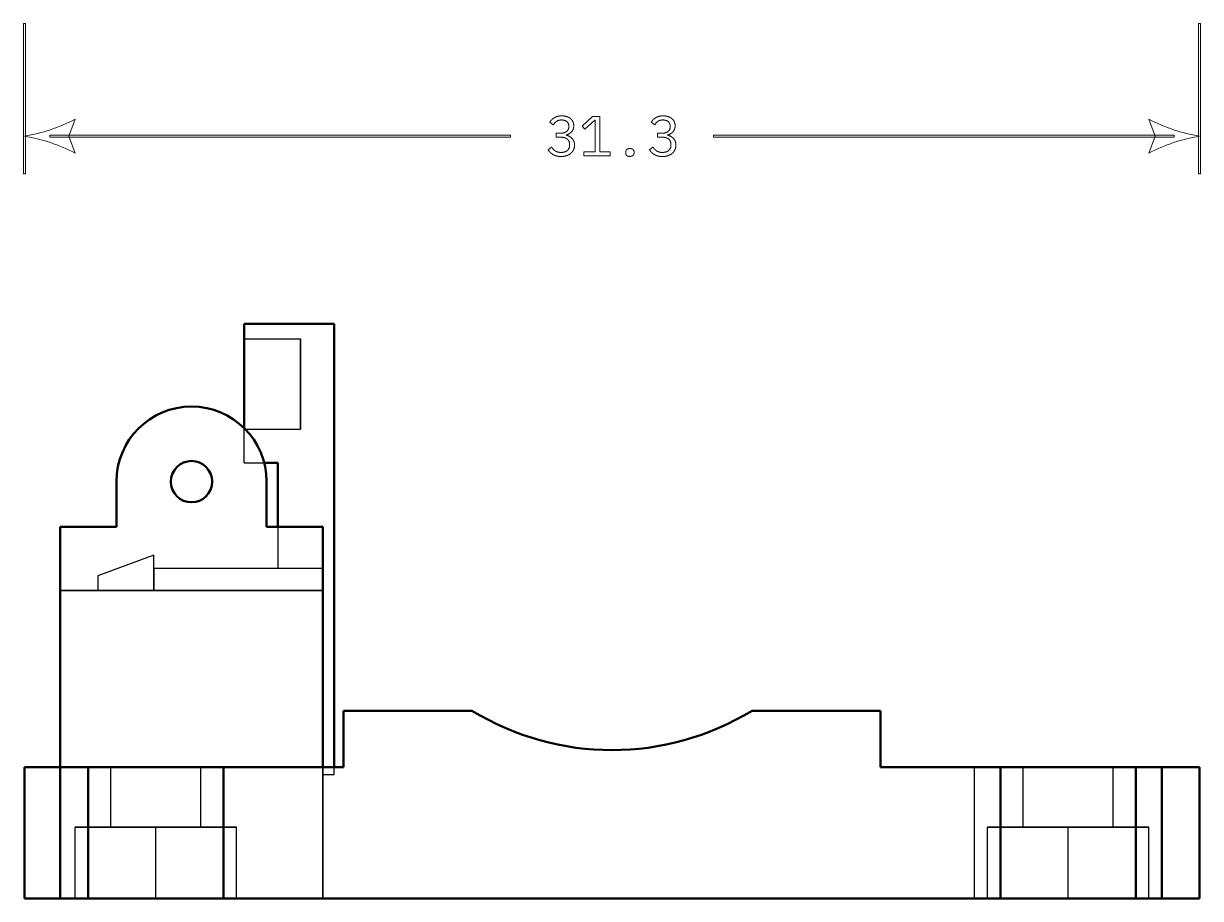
# Model space of a CAD drawing. Header units: millimetres. Extents: x 22 to 584, y 11 to 410.
# Drawn here: x 29.9 to 92.7, y 113.1 to 159.7 of the extents above; entities that cross this region are included whole.
import ezdxf

# ---------------------------------------------------------------- set-up
doc = ezdxf.new("R2010")
doc.units = ezdxf.units.MM
for name, color, linetype, lineweight in [('dims', 7, 'Continuous', 5), ('hidden', 7, 'Continuous', 25), ('part', 7, 'Continuous', 50)]:
    doc.layers.add(name, color=color, linetype=linetype, lineweight=lineweight)

msp = doc.modelspace()

# ---------------------------------------------------------------- linework, layer by layer
at = {"layer": 'dims'}
for p, q in [((30.05, 159.705), (29.95, 159.705)), ((29.95, 159.705), (29.95, 151.705)), ((30.05, 151.705), (30.05, 159.705)), ((92.65, 159.705), (92.55, 159.705)), ((92.55, 159.705), (92.55, 151.705)), ((92.65, 151.705), (92.65, 159.705)), ((32.362, 153.705), (32.7, 154.605)), ((57.985, 154.446), (58.174, 154.302)), ((60.265, 154.752), (59.71, 154.233)), ((59.857, 154.074), (60.385, 154.566)), ((60.658, 154.752), (60.265, 154.752)), ((60.385, 154.566), (60.406, 154.566)), ((60.406, 154.566), (60.406, 152.877)), ((60.658, 152.877), (60.658, 154.752)), ((63.385, 154.446), (63.574, 154.302)), ((89.9, 154.605), (90.238, 153.705)), ((31.35, 153.755), (31.35, 153.655)), ((55.895, 153.755), (31.35, 153.755)), ((31.35, 153.655), (55.895, 153.655)), ((32.7, 152.805), (32.362, 153.705)), ((55.895, 153.655), (55.895, 153.755)), ((58.561, 153.864), (58.33, 153.864)), ((58.33, 153.864), (58.33, 153.648)), ((58.33, 153.648), (58.579, 153.648)), ((58.855, 153.759), (58.855, 153.771)), ((58.999, 154.233), (58.999, 154.212)), ((59.71, 154.233), (59.857, 154.074)), ((63.961, 153.864), (63.73, 153.864)), ((63.73, 153.864), (63.73, 153.648)), ((63.73, 153.648), (63.979, 153.648)), ((64.255, 153.759), (64.255, 153.771)), ((64.399, 154.233), (64.399, 154.212)), ((66.705, 153.755), (66.705, 153.655)), ((91.25, 153.755), (66.705, 153.755)), ((66.705, 153.655), (91.25, 153.655)), ((90.238, 153.705), (89.9, 152.805)), ((91.25, 153.655), (91.25, 153.755)), ((58.084, 153.123), (57.895, 152.979)), ((59.041, 153.258), (59.041, 153.234)), ((63.484, 153.123), (63.295, 152.979)), ((64.441, 153.258), (64.441, 153.234)), ((59.806, 152.877), (59.806, 152.658)), ((60.406, 152.877), (59.806, 152.877)), ((59.806, 152.658), (61.21, 152.658)), ((61.21, 152.877), (60.658, 152.877)), ((61.21, 152.658), (61.21, 152.877)), ((62.029, 152.865), (62.029, 152.811)), ((62.473, 152.811), (62.473, 152.865)), ((29.95, 151.705), (30.05, 151.705)), ((92.55, 151.705), (92.65, 151.705))]:
    msp.add_line(p, q, dxfattribs=at)
for centre, start, end in [((28.5, 162.705), -80.53768, -62.59242), ((94.1, 162.705), -117.40758, -99.46232), ((28.5, 144.705), 62.59242, 80.53768), ((94.1, 144.705), 99.46232, 117.40758)]:
    msp.add_arc(centre, 9.124, start, end, dxfattribs=at)
for points in [[(57.985, 154.446), (58.024, 154.509), (58.081, 154.57)], [(58.081, 154.57), (58.138, 154.632), (58.214, 154.68)], [(58.343, 154.495), (58.24, 154.422), (58.174, 154.302)], [(58.214, 154.68), (58.291, 154.728), (58.391, 154.758)], [(58.615, 154.569), (58.447, 154.569), (58.343, 154.495)], [(58.391, 154.758), (58.492, 154.788), (58.621, 154.788)], [(58.892, 154.485), (58.786, 154.569), (58.615, 154.569)], [(58.621, 154.788), (58.756, 154.788), (58.873, 154.753)], [(58.873, 154.753), (58.99, 154.719), (59.077, 154.651)], [(58.999, 154.233), (58.999, 154.401), (58.892, 154.485)], [(59.077, 154.651), (59.164, 154.584), (59.213, 154.485)], [(59.213, 154.485), (59.263, 154.386), (59.263, 154.26)], [(59.263, 154.26), (59.263, 154.158), (59.231, 154.077)], [(63.385, 154.446), (63.424, 154.509), (63.481, 154.57)], [(63.481, 154.57), (63.538, 154.632), (63.614, 154.68)], [(63.743, 154.495), (63.64, 154.422), (63.574, 154.302)], [(63.614, 154.68), (63.691, 154.728), (63.791, 154.758)], [(64.015, 154.569), (63.847, 154.569), (63.743, 154.495)], [(63.791, 154.758), (63.892, 154.788), (64.021, 154.788)], [(64.292, 154.485), (64.186, 154.569), (64.015, 154.569)], [(64.021, 154.788), (64.156, 154.788), (64.273, 154.753)], [(64.273, 154.753), (64.39, 154.719), (64.477, 154.651)], [(64.399, 154.233), (64.399, 154.401), (64.292, 154.485)], [(64.477, 154.651), (64.564, 154.584), (64.613, 154.485)], [(64.613, 154.485), (64.663, 154.386), (64.663, 154.26)], [(64.663, 154.26), (64.663, 154.158), (64.631, 154.077)], [(58.561, 153.864), (58.78, 153.864), (58.889, 153.961)], [(58.925, 153.546), (58.81, 153.648), (58.579, 153.648)], [(59.014, 153.834), (58.939, 153.792), (58.855, 153.771)], [(58.855, 153.759), (58.942, 153.741), (59.023, 153.7)], [(58.889, 153.961), (58.999, 154.059), (58.999, 154.212)], [(59.144, 153.936), (59.089, 153.876), (59.014, 153.834)], [(59.023, 153.7), (59.104, 153.66), (59.167, 153.595)], [(59.231, 154.077), (59.2, 153.996), (59.144, 153.936)], [(63.961, 153.864), (64.18, 153.864), (64.289, 153.961)], [(64.325, 153.546), (64.21, 153.648), (63.979, 153.648)], [(64.414, 153.834), (64.339, 153.792), (64.255, 153.771)], [(64.255, 153.759), (64.342, 153.741), (64.423, 153.7)], [(64.289, 153.961), (64.399, 154.059), (64.399, 154.212)], [(64.544, 153.936), (64.489, 153.876), (64.414, 153.834)], [(64.423, 153.7), (64.504, 153.66), (64.567, 153.595)], [(64.631, 154.077), (64.6, 153.996), (64.544, 153.936)], [(58.084, 153.123), (58.126, 153.06), (58.171, 153.009)], [(58.171, 153.009), (58.216, 152.958), (58.274, 152.92)], [(58.922, 152.943), (59.041, 153.045), (59.041, 153.234)], [(59.041, 153.258), (59.041, 153.444), (58.925, 153.546)], [(59.167, 153.595), (59.23, 153.531), (59.268, 153.439)], [(59.305, 153.231), (59.305, 153.096), (59.253, 152.983)], [(59.268, 153.439), (59.305, 153.348), (59.305, 153.231)], [(62.029, 152.865), (62.029, 152.943), (62.078, 152.994)], [(62.078, 152.994), (62.128, 153.045), (62.251, 153.045)], [(62.251, 153.045), (62.374, 153.045), (62.423, 152.994)], [(62.423, 152.994), (62.473, 152.943), (62.473, 152.865)], [(63.484, 153.123), (63.526, 153.06), (63.571, 153.009)], [(63.571, 153.009), (63.616, 152.958), (63.674, 152.92)], [(64.322, 152.943), (64.441, 153.045), (64.441, 153.234)], [(64.441, 153.258), (64.441, 153.444), (64.325, 153.546)], [(64.567, 153.595), (64.63, 153.531), (64.668, 153.439)], [(64.705, 153.231), (64.705, 153.096), (64.653, 152.983)], [(64.668, 153.439), (64.705, 153.348), (64.705, 153.231)], [(58.004, 152.847), (57.943, 152.91), (57.895, 152.979)], [(58.148, 152.733), (58.066, 152.784), (58.004, 152.847)], [(58.337, 152.652), (58.231, 152.682), (58.148, 152.733)], [(58.274, 152.92), (58.333, 152.883), (58.408, 152.862)], [(58.582, 152.622), (58.444, 152.622), (58.337, 152.652)], [(58.408, 152.862), (58.483, 152.841), (58.582, 152.841)], [(58.582, 152.841), (58.804, 152.841), (58.922, 152.943)], [(58.877, 152.667), (58.744, 152.622), (58.582, 152.622)], [(59.105, 152.791), (59.011, 152.712), (58.877, 152.667)], [(59.253, 152.983), (59.2, 152.871), (59.105, 152.791)], [(62.078, 152.682), (62.029, 152.733), (62.029, 152.811)], [(62.251, 152.631), (62.128, 152.631), (62.078, 152.682)], [(62.423, 152.682), (62.374, 152.631), (62.251, 152.631)], [(62.473, 152.811), (62.473, 152.733), (62.423, 152.682)], [(63.404, 152.847), (63.343, 152.91), (63.295, 152.979)], [(63.548, 152.733), (63.466, 152.784), (63.404, 152.847)], [(63.737, 152.652), (63.631, 152.682), (63.548, 152.733)], [(63.674, 152.92), (63.733, 152.883), (63.808, 152.862)], [(63.982, 152.622), (63.844, 152.622), (63.737, 152.652)], [(63.808, 152.862), (63.883, 152.841), (63.982, 152.841)], [(63.982, 152.841), (64.204, 152.841), (64.322, 152.943)], [(64.277, 152.667), (64.144, 152.622), (63.982, 152.622)], [(64.505, 152.791), (64.411, 152.712), (64.277, 152.667)], [(64.653, 152.983), (64.6, 152.871), (64.505, 152.791)]]:
    msp.add_open_spline(points, degree=2, dxfattribs=at)
at = {"layer": 'hidden'}
for p, q in [((41.7, 136.305), (41.7, 143.705)), ((41.7, 143.705), (46.5, 143.705)), ((41.7, 136.305), (41.7, 143.705)), ((41.7, 143.705), (46.5, 143.705)), ((41.7, 136.305), (41.7, 143.705)), ((41.7, 143.705), (46.5, 143.705)), ((41.7, 136.305), (41.7, 143.705)), ((41.7, 143.705), (46.5, 143.705)), ((41.7, 136.305), (41.7, 143.705)), ((41.7, 143.705), (46.5, 143.705)), ((46.5, 119.705), (46.5, 143.705)), ((46.5, 119.705), (46.5, 143.705)), ((46.5, 119.705), (46.5, 143.705)), ((46.5, 119.705), (46.5, 143.705)), ((46.5, 119.705), (46.5, 143.705)), ((41.7, 142.905), (44.7, 142.905)), ((41.7, 142.905), (44.7, 142.905)), ((41.7, 142.905), (44.7, 142.905)), ((41.7, 136.305), (41.7, 138.162)), ((41.7, 138.105), (44.7, 138.105)), ((41.7, 138.105), (44.7, 138.105)), ((41.7, 138.105), (44.7, 138.105)), ((41.7, 136.305), (42.773, 136.305)), ((41.7, 136.305), (43.5, 136.305)), ((41.7, 136.305), (43.5, 136.305)), ((41.7, 136.305), (43.5, 136.305)), ((41.7, 136.305), (43.5, 136.305)), ((41.7, 136.305), (43.5, 136.305)), ((43.5, 136.305), (43.5, 130.705)), ((43.5, 136.305), (43.5, 130.705)), ((43.5, 136.305), (43.5, 130.705)), ((43.5, 136.305), (43.5, 130.705)), ((43.5, 136.305), (43.5, 130.705)), ((34.9, 132.905), (34.9, 135.305)), ((34.9, 132.905), (34.9, 135.305)), ((34.9, 132.905), (34.9, 135.305)), ((34.9, 132.905), (34.9, 135.305)), ((34.9, 132.905), (34.9, 135.305)), ((34.9, 132.905), (34.9, 135.305)), ((42.9, 132.905), (42.9, 135.305)), ((42.9, 132.905), (42.9, 135.305)), ((42.9, 132.905), (42.9, 135.305)), ((42.9, 132.905), (42.9, 135.305)), ((42.9, 132.905), (42.9, 135.305)), ((42.9, 132.905), (42.9, 135.305)), ((31.9, 132.905), (31.9, 129.505)), ((31.9, 129.505), (31.9, 132.905)), ((31.9, 129.505), (31.9, 132.905)), ((31.9, 132.905), (31.9, 120.105)), ((31.9, 129.505), (31.9, 132.905)), ((31.9, 129.505), (31.9, 132.905)), ((31.9, 129.505), (31.9, 132.905)), ((31.9, 132.905), (31.9, 129.505)), ((31.9, 129.505), (31.9, 132.905)), ((31.9, 129.505), (31.9, 132.905)), ((31.9, 129.505), (31.9, 132.905)), ((31.9, 132.905), (34.9, 132.905)), ((31.9, 132.905), (34.9, 132.905)), ((31.9, 132.905), (34.9, 132.905)), ((31.9, 132.905), (34.9, 132.905)), ((31.9, 132.905), (34.9, 132.905)), ((31.9, 132.905), (34.9, 132.905)), ((31.9, 132.905), (34.9, 132.905)), ((31.9, 132.905), (34.9, 132.905)), ((31.9, 132.905), (34.9, 132.905)), ((31.9, 132.905), (34.9, 132.905)), ((31.9, 132.905), (34.9, 132.905)), ((42.9, 132.905), (45.9, 132.905)), ((42.9, 132.905), (45.9, 132.905)), ((42.9, 132.905), (45.9, 132.905)), ((42.9, 132.905), (45.9, 132.905)), ((42.9, 132.905), (45.9, 132.905)), ((42.9, 132.905), (45.9, 132.905)), ((42.9, 132.905), (45.9, 132.905)), ((42.9, 132.905), (45.9, 132.905)), ((42.9, 132.905), (45.9, 132.905)), ((42.9, 132.905), (45.9, 132.905)), ((42.9, 132.905), (45.9, 132.905)), ((43.5, 132.905), (43.5, 130.705)), ((45.9, 129.505), (45.9, 132.905)), ((45.9, 130.705), (45.9, 132.905)), ((45.9, 130.705), (45.9, 132.905)), ((45.9, 120.105), (45.9, 132.905)), ((45.9, 130.705), (45.9, 132.905)), ((45.9, 130.705), (45.9, 132.905)), ((45.9, 132.905), (45.9, 129.505)), ((45.9, 129.505), (45.9, 132.905)), ((45.9, 130.705), (45.9, 132.905)), ((45.9, 130.705), (45.9, 132.905)), ((45.9, 132.905), (45.9, 129.505)), ((36.9, 131.385), (33.9, 130.293)), ((36.9, 131.385), (33.9, 130.293)), ((36.9, 131.385), (33.9, 130.293)), ((36.9, 131.385), (33.9, 130.293)), ((36.9, 131.385), (33.9, 130.293)), ((36.9, 131.385), (33.9, 130.293)), ((36.9, 130.705), (36.9, 131.385)), ((36.9, 130.705), (36.9, 131.385)), ((36.9, 130.705), (36.9, 131.385)), ((36.9, 130.705), (36.9, 131.385)), ((36.9, 130.705), (36.9, 131.385)), ((36.9, 130.705), (36.9, 131.385)), ((36.9, 130.705), (45.9, 130.705)), ((36.9, 130.705), (36.9, 129.505)), ((36.9, 130.705), (45.9, 130.705)), ((36.9, 130.705), (36.9, 129.505)), ((36.9, 130.705), (45.9, 130.705)), ((36.9, 130.705), (36.9, 129.505)), ((36.9, 130.705), (45.9, 130.705)), ((36.9, 130.705), (36.9, 129.505)), ((36.9, 130.705), (45.9, 130.705)), ((36.9, 130.705), (36.9, 129.505)), ((36.9, 130.705), (45.9, 130.705)), ((36.9, 130.705), (36.9, 129.505)), ((36.9, 129.505), (36.9, 130.705)), ((36.9, 129.505), (36.9, 130.705)), ((36.9, 129.505), (36.9, 130.705)), ((36.9, 129.505), (36.9, 130.705)), ((36.9, 129.505), (36.9, 130.705)), ((36.9, 129.505), (36.9, 130.705)), ((43.5, 130.705), (45.9, 130.705)), ((43.5, 130.705), (45.9, 130.705)), ((43.5, 130.705), (45.9, 130.705)), ((43.5, 130.705), (45.9, 130.705)), ((43.5, 130.705), (45.9, 130.705)), ((43.5, 130.705), (45.9, 130.705)), ((45.9, 130.705), (45.9, 119.705)), ((45.9, 119.705), (45.9, 130.705)), ((45.9, 130.705), (45.9, 119.705)), ((45.9, 119.705), (45.9, 130.705)), ((45.9, 130.705), (45.9, 119.705)), ((45.9, 119.705), (45.9, 130.705)), ((33.9, 130.293), (33.9, 129.505)), ((33.9, 130.293), (33.9, 129.505)), ((33.9, 130.293), (33.9, 129.505)), ((33.9, 130.293), (33.9, 129.505)), ((33.9, 130.293), (33.9, 129.505)), ((33.9, 130.293), (33.9, 129.505)), ((31.9, 120.105), (31.9, 129.505)), ((31.9, 120.105), (31.9, 129.505)), ((31.9, 129.505), (36.9, 129.505)), ((31.9, 129.505), (36.9, 129.505)), ((31.9, 129.505), (45.9, 129.505)), ((45.9, 129.505), (31.9, 129.505)), ((45.9, 129.505), (31.9, 129.505)), ((31.9, 129.505), (45.9, 129.505)), ((31.9, 129.505), (36.9, 129.505)), ((31.9, 129.505), (36.9, 129.505)), ((31.9, 129.505), (45.9, 129.505)), ((31.9, 129.505), (45.9, 129.505)), ((31.9, 129.505), (36.9, 129.505)), ((31.9, 129.505), (36.9, 129.505)), ((36.9, 129.505), (33.9, 129.505)), ((36.9, 129.505), (33.9, 129.505)), ((36.9, 129.505), (33.9, 129.505)), ((36.9, 129.505), (33.9, 129.505)), ((36.9, 129.505), (33.9, 129.505)), ((36.9, 129.505), (33.9, 129.505)), ((45.9, 120.105), (45.9, 129.505)), ((45.9, 120.105), (45.9, 129.505)), ((47, 120.105), (47, 123.105)), ((47, 123.105), (53.84, 123.105)), ((47, 120.105), (47, 123.105)), ((47, 123.105), (53.84, 123.105)), ((47, 120.105), (47, 123.105)), ((47, 123.105), (53.84, 123.105)), ((47, 120.105), (47, 123.105)), ((47, 123.105), (53.84, 123.105)), ((47, 120.105), (47, 123.105)), ((47, 123.105), (53.84, 123.105)), ((68.76, 123.105), (75.6, 123.105)), ((68.76, 123.105), (75.6, 123.105)), ((68.76, 123.105), (75.6, 123.105)), ((68.76, 123.105), (75.6, 123.105)), ((68.76, 123.105), (75.6, 123.105)), ((75.6, 120.105), (75.6, 123.105)), ((75.6, 120.105), (75.6, 123.105)), ((75.6, 120.105), (75.6, 123.105)), ((75.6, 120.105), (75.6, 123.105)), ((75.6, 120.105), (75.6, 123.105)), ((30, 113.105), (30, 120.105)), ((30, 113.105), (30, 120.105)), ((45.9, 120.105), (31.9, 120.105)), ((31.9, 113.105), (31.9, 120.105)), ((31.9, 113.105), (31.9, 120.105)), ((31.9, 113.105), (31.9, 120.105)), ((31.9, 113.105), (31.9, 120.105)), ((31.9, 113.105), (31.9, 120.105)), ((31.9, 113.105), (31.9, 120.105)), ((31.9, 113.105), (31.9, 120.105)), ((31.9, 120.105), (33.394, 120.105)), ((45.9, 120.105), (31.9, 120.105)), ((45.9, 120.105), (31.9, 120.105)), ((45.9, 120.105), (31.9, 120.105)), ((33.394, 113.105), (33.394, 120.105)), ((34.6, 116.905), (34.6, 120.105)), ((34.6, 116.905), (34.6, 120.105)), ((34.6, 116.905), (34.6, 120.105)), ((39.4, 116.905), (39.4, 120.105)), ((39.4, 116.905), (39.4, 120.105)), ((39.4, 116.905), (39.4, 120.105)), ((40.606, 113.105), (40.606, 120.105)), ((40.606, 120.105), (47, 120.105)), ((45.9, 120.105), (47, 120.105)), ((45.9, 120.105), (45.9, 113.105)), ((46.5, 120.105), (45.9, 120.105)), ((45.9, 113.105), (45.9, 120.105)), ((45.9, 120.105), (45.9, 113.105)), ((45.9, 120.105), (47, 120.105)), ((45.9, 113.105), (45.9, 120.105)), ((47, 120.105), (45.9, 120.105)), ((46.5, 119.705), (46.5, 120.105)), ((81.994, 120.105), (75.6, 120.105)), ((75.6, 120.105), (80.6, 120.105)), ((75.6, 120.105), (80.6, 120.105)), ((75.6, 120.105), (80.6, 120.105)), ((80.6, 120.105), (80.6, 113.105)), ((80.6, 120.105), (80.6, 113.105)), ((80.6, 120.105), (80.6, 113.105)), ((80.6, 120.105), (80.6, 113.105)), ((81.994, 113.105), (81.994, 120.105)), ((83.2, 116.905), (83.2, 120.105)), ((83.2, 116.905), (83.2, 120.105)), ((83.2, 116.905), (83.2, 120.105)), ((88, 116.905), (88, 120.105)), ((88, 116.905), (88, 120.105)), ((88, 116.905), (88, 120.105)), ((89.206, 113.105), (89.206, 120.105)), ((90.6, 120.105), (89.206, 120.105)), ((90.6, 113.105), (90.6, 120.105)), ((90.6, 113.105), (90.6, 120.105)), ((90.6, 113.105), (90.6, 120.105)), ((90.6, 113.105), (90.6, 120.105)), ((90.6, 113.105), (90.6, 120.105)), ((90.6, 113.105), (90.6, 120.105)), ((90.6, 113.105), (90.6, 120.105)), ((92.6, 113.105), (92.6, 120.105)), ((92.6, 113.105), (92.6, 120.105)), ((45.9, 119.705), (46.5, 119.705)), ((45.9, 119.705), (46.5, 119.705)), ((45.9, 119.705), (46.5, 119.705)), ((45.9, 119.705), (46.5, 119.705)), ((45.9, 119.705), (46.5, 119.705)), ((45.9, 119.705), (46.5, 119.705)), ((37, 116.905), (32.7, 116.905)), ((32.7, 113.105), (32.7, 116.905)), ((32.7, 113.105), (32.7, 116.905)), ((32.7, 116.905), (37, 116.905)), ((37, 116.905), (32.7, 116.905)), ((32.7, 113.105), (32.7, 116.905)), ((32.7, 113.105), (32.7, 116.905)), ((32.7, 116.905), (37, 116.905)), ((37, 116.905), (32.7, 116.905)), ((32.7, 113.105), (32.7, 116.905)), ((32.7, 113.105), (32.7, 116.905)), ((32.7, 116.905), (37, 116.905)), ((37, 113.105), (37, 116.905)), ((41.3, 116.905), (37, 116.905)), ((37, 113.105), (37, 116.905)), ((37, 116.905), (41.3, 116.905)), ((37, 113.105), (37, 116.905)), ((41.3, 116.905), (37, 116.905)), ((37, 113.105), (37, 116.905)), ((37, 116.905), (41.3, 116.905)), ((37, 113.105), (37, 116.905)), ((41.3, 116.905), (37, 116.905)), ((37, 113.105), (37, 116.905)), ((37, 116.905), (41.3, 116.905)), ((41.3, 113.105), (41.3, 116.905)), ((41.3, 113.105), (41.3, 116.905)), ((41.3, 113.105), (41.3, 116.905)), ((41.3, 113.105), (41.3, 116.905)), ((41.3, 113.105), (41.3, 116.905)), ((41.3, 113.105), (41.3, 116.905)), ((85.6, 116.905), (81.3, 116.905)), ((81.3, 113.105), (81.3, 116.905)), ((81.3, 113.105), (81.3, 116.905)), ((81.3, 116.905), (85.6, 116.905)), ((85.6, 116.905), (81.3, 116.905)), ((81.3, 113.105), (81.3, 116.905)), ((81.3, 113.105), (81.3, 116.905)), ((81.3, 116.905), (85.6, 116.905)), ((85.6, 116.905), (81.3, 116.905)), ((81.3, 113.105), (81.3, 116.905)), ((81.3, 113.105), (81.3, 116.905)), ((81.3, 116.905), (85.6, 116.905)), ((85.6, 113.105), (85.6, 116.905)), ((89.9, 116.905), (85.6, 116.905)), ((85.6, 113.105), (85.6, 116.905)), ((85.6, 116.905), (89.9, 116.905)), ((85.6, 113.105), (85.6, 116.905)), ((89.9, 116.905), (85.6, 116.905)), ((85.6, 113.105), (85.6, 116.905)), ((85.6, 116.905), (89.9, 116.905)), ((85.6, 113.105), (85.6, 116.905)), ((85.6, 113.105), (85.6, 116.905)), ((85.6, 116.905), (89.9, 116.905)), ((89.9, 116.905), (85.6, 116.905)), ((89.9, 113.105), (89.9, 116.905)), ((89.9, 113.105), (89.9, 116.905)), ((89.9, 113.105), (89.9, 116.905)), ((89.9, 113.105), (89.9, 116.905)), ((89.9, 113.105), (89.9, 116.905)), ((89.9, 113.105), (89.9, 116.905)), ((31.9, 113.105), (33.394, 113.105)), ((32.7, 113.105), (37, 113.105)), ((37, 113.105), (32.7, 113.105)), ((32.7, 113.105), (37, 113.105)), ((37, 113.105), (32.7, 113.105)), ((32.7, 113.105), (37, 113.105)), ((37, 113.105), (32.7, 113.105)), ((37, 113.105), (41.3, 113.105)), ((41.3, 113.105), (37, 113.105)), ((37, 113.105), (41.3, 113.105)), ((41.3, 113.105), (37, 113.105)), ((37, 113.105), (41.3, 113.105)), ((41.3, 113.105), (37, 113.105)), ((40.606, 113.105), (81.994, 113.105)), ((45.9, 113.105), (80.6, 113.105)), ((80.6, 113.105), (45.9, 113.105)), ((80.6, 113.105), (45.9, 113.105)), ((45.9, 113.105), (80.6, 113.105)), ((81.3, 113.105), (85.6, 113.105)), ((85.6, 113.105), (81.3, 113.105)), ((81.3, 113.105), (85.6, 113.105)), ((85.6, 113.105), (81.3, 113.105)), ((81.3, 113.105), (85.6, 113.105)), ((85.6, 113.105), (81.3, 113.105)), ((85.6, 113.105), (89.9, 113.105)), ((89.9, 113.105), (85.6, 113.105)), ((85.6, 113.105), (89.9, 113.105)), ((89.9, 113.105), (85.6, 113.105)), ((85.6, 113.105), (89.9, 113.105)), ((89.9, 113.105), (85.6, 113.105)), ((89.206, 113.105), (90.6, 113.105))]:
    msp.add_line(p, q, dxfattribs=at)
msp.add_circle((38.9, 135.305), 1.1, dxfattribs=at)
msp.add_circle((38.9, 135.305), 1.1, dxfattribs=at)
msp.add_circle((38.9, 135.305), 1.1, dxfattribs=at)
msp.add_circle((38.9, 135.305), 1.1, dxfattribs=at)
msp.add_circle((38.9, 135.305), 1.1, dxfattribs=at)
msp.add_circle((38.9, 135.305), 1.1, dxfattribs=at)
msp.add_circle((38.9, 135.305), 1.1, dxfattribs=at)
msp.add_circle((38.9, 135.305), 1.1, dxfattribs=at)
msp.add_circle((38.9, 135.305), 1.1, dxfattribs=at)
msp.add_circle((38.9, 135.305), 1.1, dxfattribs=at)
msp.add_circle((38.9, 135.305), 1.1, dxfattribs=at)
for centre, radius, start, end in [((38.9, 135.305), 4, 0, 180), ((38.9, 135.305), 4, 0, 180), ((38.9, 135.305), 4, 0, 180), ((38.9, 135.305), 4, 0, 180), ((38.9, 135.305), 4, 0, 180), ((38.9, 135.305), 4, 0, 180), ((38.9, 135.305), 4, 0, 180), ((38.9, 135.305), 4, 0, 180), ((38.9, 135.305), 4, 0, 180), ((38.9, 135.305), 4, 0, 180), ((38.9, 135.305), 4, 0, 180), ((61.3, 135.305), 14.3, 238.55561, 301.44439), ((61.3, 135.305), 14.3, 238.55561, 301.44439), ((61.3, 135.305), 14.3, 238.55561, 301.44439), ((61.3, 135.305), 14.3, 238.55561, 301.44439), ((61.3, 135.305), 14.3, 238.55561, 301.44439)]:
    msp.add_arc(centre, radius, start, end, dxfattribs=at)
for points in [[(41.7, 138.105), (41.7, 138.165), (41.7, 138.343), (41.7, 138.629), (41.7, 139.009), (41.7, 139.464), (41.7, 139.971), (41.7, 140.505), (41.7, 141.039), (41.7, 141.546), (41.7, 142.001), (41.7, 142.381), (41.7, 142.667), (41.7, 142.845), (41.7, 142.905)], [(41.7, 142.905), (41.7, 142.845), (41.7, 142.667), (41.7, 142.381), (41.7, 142.001), (41.7, 141.546), (41.7, 141.039), (41.7, 140.505), (41.7, 139.971), (41.7, 139.464), (41.7, 139.009), (41.7, 138.629), (41.7, 138.343), (41.7, 138.165), (41.7, 138.105)], [(41.7, 138.105), (41.7, 138.165), (41.7, 138.343), (41.7, 138.629), (41.7, 139.009), (41.7, 139.464), (41.7, 139.971), (41.7, 140.505), (41.7, 141.039), (41.7, 141.546), (41.7, 142.001), (41.7, 142.381), (41.7, 142.667), (41.7, 142.845), (41.7, 142.905)], [(41.7, 142.905), (41.7, 142.845), (41.7, 142.667), (41.7, 142.381), (41.7, 142.001), (41.7, 141.546), (41.7, 141.039), (41.7, 140.505), (41.7, 139.971), (41.7, 139.464), (41.7, 139.009), (41.7, 138.629), (41.7, 138.343), (41.7, 138.165), (41.7, 138.105)], [(41.7, 138.105), (41.7, 138.165), (41.7, 138.343), (41.7, 138.629), (41.7, 139.009), (41.7, 139.464), (41.7, 139.971), (41.7, 140.505), (41.7, 141.039), (41.7, 141.546), (41.7, 142.001), (41.7, 142.381), (41.7, 142.667), (41.7, 142.845), (41.7, 142.905)], [(41.7, 142.905), (41.7, 142.845), (41.7, 142.667), (41.7, 142.381), (41.7, 142.001), (41.7, 141.546), (41.7, 141.039), (41.7, 140.505), (41.7, 139.971), (41.7, 139.464), (41.7, 139.009), (41.7, 138.629), (41.7, 138.343), (41.7, 138.165), (41.7, 138.105)], [(44.7, 138.105), (44.7, 138.165), (44.7, 138.343), (44.7, 138.629), (44.7, 139.009), (44.7, 139.464), (44.7, 139.971), (44.7, 140.505), (44.7, 141.039), (44.7, 141.546), (44.7, 142.001), (44.7, 142.381), (44.7, 142.667), (44.7, 142.845), (44.7, 142.905)], [(44.7, 142.905), (44.7, 142.845), (44.7, 142.667), (44.7, 142.381), (44.7, 142.001), (44.7, 141.546), (44.7, 141.039), (44.7, 140.505), (44.7, 139.971), (44.7, 139.464), (44.7, 139.009), (44.7, 138.629), (44.7, 138.343), (44.7, 138.165), (44.7, 138.105)], [(44.7, 138.105), (44.7, 138.165), (44.7, 138.343), (44.7, 138.629), (44.7, 139.009), (44.7, 139.464), (44.7, 139.971), (44.7, 140.505), (44.7, 141.039), (44.7, 141.546), (44.7, 142.001), (44.7, 142.381), (44.7, 142.667), (44.7, 142.845), (44.7, 142.905)], [(44.7, 142.905), (44.7, 142.845), (44.7, 142.667), (44.7, 142.381), (44.7, 142.001), (44.7, 141.546), (44.7, 141.039), (44.7, 140.505), (44.7, 139.971), (44.7, 139.464), (44.7, 139.009), (44.7, 138.629), (44.7, 138.343), (44.7, 138.165), (44.7, 138.105)], [(44.7, 138.105), (44.7, 138.165), (44.7, 138.343), (44.7, 138.629), (44.7, 139.009), (44.7, 139.464), (44.7, 139.971), (44.7, 140.505), (44.7, 141.039), (44.7, 141.546), (44.7, 142.001), (44.7, 142.381), (44.7, 142.667), (44.7, 142.845), (44.7, 142.905)], [(44.7, 142.905), (44.7, 142.845), (44.7, 142.667), (44.7, 142.381), (44.7, 142.001), (44.7, 141.546), (44.7, 141.039), (44.7, 140.505), (44.7, 139.971), (44.7, 139.464), (44.7, 139.009), (44.7, 138.629), (44.7, 138.343), (44.7, 138.165), (44.7, 138.105)], [(31.9, 120.105), (31.649, 120.105), (31.414, 120.105), (31.195, 120.105), (30.992, 120.105), (30.808, 120.105), (30.641, 120.105), (30.492, 120.105), (30.363, 120.105), (30.253, 120.105), (30.162, 120.105), (30.091, 120.105), (30.041, 120.105), (30.01, 120.105), (30, 120.105)], [(31.9, 120.105), (31.649, 120.105), (31.414, 120.105), (31.195, 120.105), (30.992, 120.105), (30.808, 120.105), (30.641, 120.105), (30.492, 120.105), (30.363, 120.105), (30.253, 120.105), (30.162, 120.105), (30.091, 120.105), (30.041, 120.105), (30.01, 120.105), (30, 120.105)], [(30, 120.105), (30.01, 120.105), (30.041, 120.105), (30.091, 120.105), (30.162, 120.105), (30.253, 120.105), (30.363, 120.105), (30.492, 120.105), (30.641, 120.105), (30.808, 120.105), (30.992, 120.105), (31.195, 120.105), (31.414, 120.105), (31.649, 120.105), (31.9, 120.105)], [(31.9, 120.105), (31.649, 120.105), (31.414, 120.105), (31.195, 120.105), (30.992, 120.105), (30.808, 120.105), (30.641, 120.105), (30.492, 120.105), (30.363, 120.105), (30.253, 120.105), (30.162, 120.105), (30.091, 120.105), (30.041, 120.105), (30.01, 120.105), (30, 120.105)], [(30, 120.105), (30.01, 120.105), (30.041, 120.105), (30.091, 120.105), (30.162, 120.105), (30.253, 120.105), (30.363, 120.105), (30.492, 120.105), (30.641, 120.105), (30.808, 120.105), (30.992, 120.105), (31.195, 120.105), (31.414, 120.105), (31.649, 120.105), (31.9, 120.105)], [(39.4, 120.105), (39.34, 120.105), (39.162, 120.105), (38.876, 120.105), (38.496, 120.105), (38.041, 120.105), (37.534, 120.105), (37, 120.105), (36.466, 120.105), (35.959, 120.105), (35.504, 120.105), (35.124, 120.105), (34.838, 120.105), (34.66, 120.105), (34.6, 120.105)], [(34.6, 120.105), (34.66, 120.105), (34.838, 120.105), (35.124, 120.105), (35.504, 120.105), (35.959, 120.105), (36.466, 120.105), (37, 120.105), (37.534, 120.105), (38.041, 120.105), (38.496, 120.105), (38.876, 120.105), (39.162, 120.105), (39.34, 120.105), (39.4, 120.105)], [(39.4, 120.105), (39.34, 120.105), (39.162, 120.105), (38.876, 120.105), (38.496, 120.105), (38.041, 120.105), (37.534, 120.105), (37, 120.105), (36.466, 120.105), (35.959, 120.105), (35.504, 120.105), (35.124, 120.105), (34.838, 120.105), (34.66, 120.105), (34.6, 120.105)], [(34.6, 120.105), (34.66, 120.105), (34.838, 120.105), (35.124, 120.105), (35.504, 120.105), (35.959, 120.105), (36.466, 120.105), (37, 120.105), (37.534, 120.105), (38.041, 120.105), (38.496, 120.105), (38.876, 120.105), (39.162, 120.105), (39.34, 120.105), (39.4, 120.105)], [(39.4, 120.105), (39.34, 120.105), (39.162, 120.105), (38.876, 120.105), (38.496, 120.105), (38.041, 120.105), (37.534, 120.105), (37, 120.105), (36.466, 120.105), (35.959, 120.105), (35.504, 120.105), (35.124, 120.105), (34.838, 120.105), (34.66, 120.105), (34.6, 120.105)], [(34.6, 120.105), (34.66, 120.105), (34.838, 120.105), (35.124, 120.105), (35.504, 120.105), (35.959, 120.105), (36.466, 120.105), (37, 120.105), (37.534, 120.105), (38.041, 120.105), (38.496, 120.105), (38.876, 120.105), (39.162, 120.105), (39.34, 120.105), (39.4, 120.105)], [(88, 120.105), (87.94, 120.105), (87.762, 120.105), (87.476, 120.105), (87.096, 120.105), (86.641, 120.105), (86.134, 120.105), (85.6, 120.105), (85.066, 120.105), (84.559, 120.105), (84.104, 120.105), (83.724, 120.105), (83.438, 120.105), (83.26, 120.105), (83.2, 120.105)], [(83.2, 120.105), (83.26, 120.105), (83.438, 120.105), (83.724, 120.105), (84.104, 120.105), (84.559, 120.105), (85.066, 120.105), (85.6, 120.105), (86.134, 120.105), (86.641, 120.105), (87.096, 120.105), (87.476, 120.105), (87.762, 120.105), (87.94, 120.105), (88, 120.105)], [(88, 120.105), (87.94, 120.105), (87.762, 120.105), (87.476, 120.105), (87.096, 120.105), (86.641, 120.105), (86.134, 120.105), (85.6, 120.105), (85.066, 120.105), (84.559, 120.105), (84.104, 120.105), (83.724, 120.105), (83.438, 120.105), (83.26, 120.105), (83.2, 120.105)], [(83.2, 120.105), (83.26, 120.105), (83.438, 120.105), (83.724, 120.105), (84.104, 120.105), (84.559, 120.105), (85.066, 120.105), (85.6, 120.105), (86.134, 120.105), (86.641, 120.105), (87.096, 120.105), (87.476, 120.105), (87.762, 120.105), (87.94, 120.105), (88, 120.105)], [(88, 120.105), (87.94, 120.105), (87.762, 120.105), (87.476, 120.105), (87.096, 120.105), (86.641, 120.105), (86.134, 120.105), (85.6, 120.105), (85.066, 120.105), (84.559, 120.105), (84.104, 120.105), (83.724, 120.105), (83.438, 120.105), (83.26, 120.105), (83.2, 120.105)], [(83.2, 120.105), (83.26, 120.105), (83.438, 120.105), (83.724, 120.105), (84.104, 120.105), (84.559, 120.105), (85.066, 120.105), (85.6, 120.105), (86.134, 120.105), (86.641, 120.105), (87.096, 120.105), (87.476, 120.105), (87.762, 120.105), (87.94, 120.105), (88, 120.105)], [(92.6, 120.105), (92.589, 120.105), (92.557, 120.105), (92.504, 120.105), (92.429, 120.105), (92.333, 120.105), (92.217, 120.105), (92.081, 120.105), (91.924, 120.105), (91.749, 120.105), (91.554, 120.105), (91.341, 120.105), (91.111, 120.105), (90.863, 120.105), (90.6, 120.105)], [(90.6, 120.105), (90.863, 120.105), (91.111, 120.105), (91.341, 120.105), (91.554, 120.105), (91.749, 120.105), (91.924, 120.105), (92.081, 120.105), (92.217, 120.105), (92.333, 120.105), (92.429, 120.105), (92.504, 120.105), (92.557, 120.105), (92.589, 120.105), (92.6, 120.105)], [(92.6, 120.105), (92.589, 120.105), (92.557, 120.105), (92.504, 120.105), (92.429, 120.105), (92.333, 120.105), (92.217, 120.105), (92.081, 120.105), (91.924, 120.105), (91.749, 120.105), (91.554, 120.105), (91.341, 120.105), (91.111, 120.105), (90.863, 120.105), (90.6, 120.105)], [(90.6, 120.105), (90.863, 120.105), (91.111, 120.105), (91.341, 120.105), (91.554, 120.105), (91.749, 120.105), (91.924, 120.105), (92.081, 120.105), (92.217, 120.105), (92.333, 120.105), (92.429, 120.105), (92.504, 120.105), (92.557, 120.105), (92.589, 120.105), (92.6, 120.105)], [(92.6, 120.105), (92.589, 120.105), (92.557, 120.105), (92.504, 120.105), (92.429, 120.105), (92.333, 120.105), (92.217, 120.105), (92.081, 120.105), (91.924, 120.105), (91.749, 120.105), (91.554, 120.105), (91.341, 120.105), (91.111, 120.105), (90.863, 120.105), (90.6, 120.105)], [(39.4, 116.905), (39.34, 116.905), (39.162, 116.905), (38.876, 116.905), (38.496, 116.905), (38.041, 116.905), (37.534, 116.905), (37, 116.905), (36.466, 116.905), (35.959, 116.905), (35.504, 116.905), (35.124, 116.905), (34.838, 116.905), (34.66, 116.905), (34.6, 116.905)], [(34.6, 116.905), (34.66, 116.905), (34.838, 116.905), (35.124, 116.905), (35.504, 116.905), (35.959, 116.905), (36.466, 116.905), (37, 116.905), (37.534, 116.905), (38.041, 116.905), (38.496, 116.905), (38.876, 116.905), (39.162, 116.905), (39.34, 116.905), (39.4, 116.905)], [(39.4, 116.905), (39.34, 116.905), (39.162, 116.905), (38.876, 116.905), (38.496, 116.905), (38.041, 116.905), (37.534, 116.905), (37, 116.905), (36.466, 116.905), (35.959, 116.905), (35.504, 116.905), (35.124, 116.905), (34.838, 116.905), (34.66, 116.905), (34.6, 116.905)], [(34.6, 116.905), (34.66, 116.905), (34.838, 116.905), (35.124, 116.905), (35.504, 116.905), (35.959, 116.905), (36.466, 116.905), (37, 116.905), (37.534, 116.905), (38.041, 116.905), (38.496, 116.905), (38.876, 116.905), (39.162, 116.905), (39.34, 116.905), (39.4, 116.905)], [(39.4, 116.905), (39.34, 116.905), (39.162, 116.905), (38.876, 116.905), (38.496, 116.905), (38.041, 116.905), (37.534, 116.905), (37, 116.905), (36.466, 116.905), (35.959, 116.905), (35.504, 116.905), (35.124, 116.905), (34.838, 116.905), (34.66, 116.905), (34.6, 116.905)], [(34.6, 116.905), (34.66, 116.905), (34.838, 116.905), (35.124, 116.905), (35.504, 116.905), (35.959, 116.905), (36.466, 116.905), (37, 116.905), (37.534, 116.905), (38.041, 116.905), (38.496, 116.905), (38.876, 116.905), (39.162, 116.905), (39.34, 116.905), (39.4, 116.905)], [(88, 116.905), (87.94, 116.905), (87.762, 116.905), (87.476, 116.905), (87.096, 116.905), (86.641, 116.905), (86.134, 116.905), (85.6, 116.905), (85.066, 116.905), (84.559, 116.905), (84.104, 116.905), (83.724, 116.905), (83.438, 116.905), (83.26, 116.905), (83.2, 116.905)], [(83.2, 116.905), (83.26, 116.905), (83.438, 116.905), (83.724, 116.905), (84.104, 116.905), (84.559, 116.905), (85.066, 116.905), (85.6, 116.905), (86.134, 116.905), (86.641, 116.905), (87.096, 116.905), (87.476, 116.905), (87.762, 116.905), (87.94, 116.905), (88, 116.905)], [(88, 116.905), (87.94, 116.905), (87.762, 116.905), (87.476, 116.905), (87.096, 116.905), (86.641, 116.905), (86.134, 116.905), (85.6, 116.905), (85.066, 116.905), (84.559, 116.905), (84.104, 116.905), (83.724, 116.905), (83.438, 116.905), (83.26, 116.905), (83.2, 116.905)], [(83.2, 116.905), (83.26, 116.905), (83.438, 116.905), (83.724, 116.905), (84.104, 116.905), (84.559, 116.905), (85.066, 116.905), (85.6, 116.905), (86.134, 116.905), (86.641, 116.905), (87.096, 116.905), (87.476, 116.905), (87.762, 116.905), (87.94, 116.905), (88, 116.905)], [(88, 116.905), (87.94, 116.905), (87.762, 116.905), (87.476, 116.905), (87.096, 116.905), (86.641, 116.905), (86.134, 116.905), (85.6, 116.905), (85.066, 116.905), (84.559, 116.905), (84.104, 116.905), (83.724, 116.905), (83.438, 116.905), (83.26, 116.905), (83.2, 116.905)], [(83.2, 116.905), (83.26, 116.905), (83.438, 116.905), (83.724, 116.905), (84.104, 116.905), (84.559, 116.905), (85.066, 116.905), (85.6, 116.905), (86.134, 116.905), (86.641, 116.905), (87.096, 116.905), (87.476, 116.905), (87.762, 116.905), (87.94, 116.905), (88, 116.905)], [(31.9, 113.105), (31.649, 113.105), (31.414, 113.105), (31.195, 113.105), (30.992, 113.105), (30.808, 113.105), (30.641, 113.105), (30.492, 113.105), (30.363, 113.105), (30.253, 113.105), (30.162, 113.105), (30.091, 113.105), (30.041, 113.105), (30.01, 113.105), (30, 113.105)], [(30, 113.105), (30.01, 113.105), (30.041, 113.105), (30.091, 113.105), (30.162, 113.105), (30.253, 113.105), (30.363, 113.105), (30.492, 113.105), (30.641, 113.105), (30.808, 113.105), (30.992, 113.105), (31.195, 113.105), (31.414, 113.105), (31.649, 113.105), (31.9, 113.105)], [(31.9, 113.105), (31.649, 113.105), (31.414, 113.105), (31.195, 113.105), (30.992, 113.105), (30.808, 113.105), (30.641, 113.105), (30.492, 113.105), (30.363, 113.105), (30.253, 113.105), (30.162, 113.105), (30.091, 113.105), (30.041, 113.105), (30.01, 113.105), (30, 113.105)], [(30, 113.105), (30.01, 113.105), (30.041, 113.105), (30.091, 113.105), (30.162, 113.105), (30.253, 113.105), (30.363, 113.105), (30.492, 113.105), (30.641, 113.105), (30.808, 113.105), (30.992, 113.105), (31.195, 113.105), (31.414, 113.105), (31.649, 113.105), (31.9, 113.105)], [(31.9, 113.105), (31.649, 113.105), (31.414, 113.105), (31.195, 113.105), (30.992, 113.105), (30.808, 113.105), (30.641, 113.105), (30.492, 113.105), (30.363, 113.105), (30.253, 113.105), (30.162, 113.105), (30.091, 113.105), (30.041, 113.105), (30.01, 113.105), (30, 113.105)], [(90.6, 113.105), (90.863, 113.105), (91.111, 113.105), (91.341, 113.105), (91.554, 113.105), (91.749, 113.105), (91.924, 113.105), (92.081, 113.105), (92.217, 113.105), (92.333, 113.105), (92.429, 113.105), (92.504, 113.105), (92.557, 113.105), (92.589, 113.105), (92.6, 113.105)], [(90.6, 113.105), (90.863, 113.105), (91.111, 113.105), (91.341, 113.105), (91.554, 113.105), (91.749, 113.105), (91.924, 113.105), (92.081, 113.105), (92.217, 113.105), (92.333, 113.105), (92.429, 113.105), (92.504, 113.105), (92.557, 113.105), (92.589, 113.105), (92.6, 113.105)], [(92.6, 113.105), (92.589, 113.105), (92.557, 113.105), (92.504, 113.105), (92.429, 113.105), (92.333, 113.105), (92.217, 113.105), (92.081, 113.105), (91.924, 113.105), (91.749, 113.105), (91.554, 113.105), (91.341, 113.105), (91.111, 113.105), (90.863, 113.105), (90.6, 113.105)], [(90.6, 113.105), (90.863, 113.105), (91.111, 113.105), (91.341, 113.105), (91.554, 113.105), (91.749, 113.105), (91.924, 113.105), (92.081, 113.105), (92.217, 113.105), (92.333, 113.105), (92.429, 113.105), (92.504, 113.105), (92.557, 113.105), (92.589, 113.105), (92.6, 113.105)], [(92.6, 113.105), (92.589, 113.105), (92.557, 113.105), (92.504, 113.105), (92.429, 113.105), (92.333, 113.105), (92.217, 113.105), (92.081, 113.105), (91.924, 113.105), (91.749, 113.105), (91.554, 113.105), (91.341, 113.105), (91.111, 113.105), (90.863, 113.105), (90.6, 113.105)]]:
    msp.add_open_spline(points, degree=1, dxfattribs=at)
for points, knots in [([(40.606, 120.105), (40.368, 120.105), (40.131, 120.105), (39.885, 120.105), (39.639, 120.105), (39.384, 120.105), (39.13, 120.105), (38.869, 120.105), (38.609, 120.105), (38.343, 120.105), (38.078, 120.105), (37.541, 120.105), (37, 120.105), (36.73, 120.105), (36.459, 120.105), (35.92, 120.105), (35.391, 120.105), (35.131, 120.105), (34.87, 120.105), (34.616, 120.105), (34.361, 120.105), (34.115, 120.105), (33.869, 120.105), (33.632, 120.105), (33.394, 120.105)], [0, 0, 0, 0.071429, 0.071429, 0.142857, 0.142857, 0.214286, 0.214286, 0.285714, 0.285714, 0.357143, 0.357143, 0.5, 0.5, 0.571429, 0.571429, 0.714286, 0.714286, 0.785714, 0.785714, 0.857143, 0.857143, 0.928571, 0.928571, 1, 1, 1]), ([(89.206, 120.105), (88.968, 120.105), (88.731, 120.105), (88.485, 120.105), (88.239, 120.105), (87.984, 120.105), (87.73, 120.105), (87.469, 120.105), (87.209, 120.105), (86.943, 120.105), (86.678, 120.105), (86.141, 120.105), (85.6, 120.105), (85.059, 120.105), (84.522, 120.105), (84.257, 120.105), (83.991, 120.105), (83.731, 120.105), (83.47, 120.105), (83.216, 120.105), (82.961, 120.105), (82.715, 120.105), (82.469, 120.105), (82.232, 120.105), (81.994, 120.105)], [0, 0, 0, 0.071429, 0.071429, 0.142857, 0.142857, 0.214286, 0.214286, 0.285714, 0.285714, 0.357143, 0.357143, 0.5, 0.5, 0.642857, 0.642857, 0.714286, 0.714286, 0.785714, 0.785714, 0.857143, 0.857143, 0.928571, 0.928571, 1, 1, 1]), ([(40.606, 113.105), (40.368, 113.105), (40.131, 113.105), (39.885, 113.105), (39.639, 113.105), (39.384, 113.105), (39.13, 113.105), (38.869, 113.105), (38.609, 113.105), (38.343, 113.105), (38.078, 113.105), (37.541, 113.105), (37, 113.105), (36.73, 113.105), (36.459, 113.105), (35.92, 113.105), (35.391, 113.105), (35.131, 113.105), (34.87, 113.105), (34.616, 113.105), (34.361, 113.105), (34.115, 113.105), (33.869, 113.105), (33.632, 113.105), (33.394, 113.105)], [0, 0, 0, 0.071429, 0.071429, 0.142857, 0.142857, 0.214286, 0.214286, 0.285714, 0.285714, 0.357143, 0.357143, 0.5, 0.5, 0.571429, 0.571429, 0.714286, 0.714286, 0.785714, 0.785714, 0.857143, 0.857143, 0.928571, 0.928571, 1, 1, 1]), ([(89.206, 113.105), (88.968, 113.105), (88.731, 113.105), (88.485, 113.105), (88.239, 113.105), (87.984, 113.105), (87.73, 113.105), (87.469, 113.105), (87.209, 113.105), (86.943, 113.105), (86.678, 113.105), (86.141, 113.105), (85.6, 113.105), (85.059, 113.105), (84.522, 113.105), (84.257, 113.105), (83.991, 113.105), (83.731, 113.105), (83.47, 113.105), (83.216, 113.105), (82.961, 113.105), (82.715, 113.105), (82.469, 113.105), (82.232, 113.105), (81.994, 113.105)], [0, 0, 0, 0.071429, 0.071429, 0.142857, 0.142857, 0.214286, 0.214286, 0.285714, 0.285714, 0.357143, 0.357143, 0.5, 0.5, 0.642857, 0.642857, 0.714286, 0.714286, 0.785714, 0.785714, 0.857143, 0.857143, 0.928571, 0.928571, 1, 1, 1])]:
    msp.add_open_spline(points, degree=2, knots=knots, dxfattribs=at)
at = {"layer": 'part'}
for p, q in [((41.7, 138.162), (41.7, 143.705)), ((41.7, 143.705), (46.5, 143.705)), ((46.5, 120.105), (46.5, 143.705)), ((42.773, 136.305), (43.5, 136.305)), ((43.5, 136.305), (43.5, 132.905)), ((34.9, 132.905), (34.9, 135.305)), ((34.9, 132.905), (34.9, 135.305)), ((34.9, 132.905), (34.9, 135.305)), ((34.9, 132.905), (34.9, 135.305)), ((34.9, 132.905), (34.9, 135.305)), ((34.9, 132.905), (34.9, 135.305)), ((42.9, 132.905), (42.9, 135.305)), ((42.9, 132.905), (42.9, 135.305)), ((42.9, 132.905), (42.9, 135.305)), ((42.9, 132.905), (42.9, 135.305)), ((42.9, 132.905), (42.9, 135.305)), ((42.9, 132.905), (42.9, 135.305)), ((31.9, 120.105), (31.9, 132.905)), ((31.9, 132.905), (34.9, 132.905)), ((42.9, 132.905), (45.9, 132.905)), ((45.9, 132.905), (45.9, 120.105)), ((47, 120.105), (47, 123.105)), ((47, 123.105), (53.84, 123.105)), ((68.76, 123.105), (75.6, 123.105)), ((75.6, 120.105), (75.6, 123.105)), ((30, 113.105), (30, 120.105)), ((31.9, 113.105), (31.9, 120.105)), ((33.394, 120.105), (31.9, 120.105)), ((33.394, 113.105), (33.394, 120.105)), ((40.606, 113.105), (40.606, 120.105)), ((47, 120.105), (40.606, 120.105)), ((47, 120.105), (46.5, 120.105)), ((81.994, 120.105), (75.6, 120.105)), ((75.6, 120.105), (80.6, 120.105)), ((81.994, 113.105), (81.994, 120.105)), ((89.206, 113.105), (89.206, 120.105)), ((90.6, 120.105), (89.206, 120.105)), ((90.6, 113.105), (90.6, 120.105)), ((92.6, 113.105), (92.6, 120.105)), ((31.9, 113.105), (33.394, 113.105)), ((40.606, 113.105), (81.994, 113.105)), ((89.206, 113.105), (90.6, 113.105))]:
    msp.add_line(p, q, dxfattribs=at)
msp.add_circle((38.9, 135.305), 1.1, dxfattribs=at)
for centre, radius, start, end in [((38.9, 135.305), 4, 0, 180), ((61.3, 135.305), 14.3, 238.55561, 301.44439)]:
    msp.add_arc(centre, radius, start, end, dxfattribs=at)
for points in [[(30, 120.105), (30.01, 120.105), (30.041, 120.105), (30.091, 120.105), (30.162, 120.105), (30.253, 120.105), (30.363, 120.105), (30.492, 120.105), (30.641, 120.105), (30.808, 120.105), (30.992, 120.105), (31.195, 120.105), (31.414, 120.105), (31.649, 120.105), (31.9, 120.105)], [(90.6, 120.105), (90.863, 120.105), (91.111, 120.105), (91.341, 120.105), (91.554, 120.105), (91.749, 120.105), (91.924, 120.105), (92.081, 120.105), (92.217, 120.105), (92.333, 120.105), (92.429, 120.105), (92.504, 120.105), (92.557, 120.105), (92.589, 120.105), (92.6, 120.105)], [(30, 113.105), (30.01, 113.105), (30.041, 113.105), (30.091, 113.105), (30.162, 113.105), (30.253, 113.105), (30.363, 113.105), (30.492, 113.105), (30.641, 113.105), (30.808, 113.105), (30.992, 113.105), (31.195, 113.105), (31.414, 113.105), (31.649, 113.105), (31.9, 113.105)], [(92.6, 113.105), (92.589, 113.105), (92.557, 113.105), (92.504, 113.105), (92.429, 113.105), (92.333, 113.105), (92.217, 113.105), (92.081, 113.105), (91.924, 113.105), (91.749, 113.105), (91.554, 113.105), (91.341, 113.105), (91.111, 113.105), (90.863, 113.105), (90.6, 113.105)]]:
    msp.add_open_spline(points, degree=1, dxfattribs=at)
for points in [[(33.394, 120.105), (33.632, 120.105), (33.869, 120.105), (34.115, 120.105), (34.361, 120.105), (34.616, 120.105), (34.87, 120.105), (35.131, 120.105), (35.391, 120.105), (35.657, 120.105), (35.922, 120.105), (36.459, 120.105), (37, 120.105), (37.541, 120.105), (38.078, 120.105), (38.343, 120.105), (38.609, 120.105), (38.869, 120.105), (39.13, 120.105), (39.384, 120.105), (39.639, 120.105), (39.885, 120.105), (40.131, 120.105), (40.368, 120.105), (40.606, 120.105)], [(81.994, 120.105), (82.232, 120.105), (82.469, 120.105), (82.715, 120.105), (82.961, 120.105), (83.216, 120.105), (83.47, 120.105), (83.731, 120.105), (83.991, 120.105), (84.257, 120.105), (84.522, 120.105), (85.059, 120.105), (85.6, 120.105), (86.141, 120.105), (86.678, 120.105), (86.943, 120.105), (87.209, 120.105), (87.469, 120.105), (87.73, 120.105), (87.984, 120.105), (88.239, 120.105), (88.485, 120.105), (88.731, 120.105), (88.968, 120.105), (89.206, 120.105)], [(33.394, 113.105), (33.632, 113.105), (33.869, 113.105), (34.115, 113.105), (34.361, 113.105), (34.616, 113.105), (34.87, 113.105), (35.131, 113.105), (35.391, 113.105), (35.657, 113.105), (35.922, 113.105), (36.459, 113.105), (37, 113.105), (37.541, 113.105), (38.078, 113.105), (38.343, 113.105), (38.609, 113.105), (38.869, 113.105), (39.13, 113.105), (39.384, 113.105), (39.639, 113.105), (39.885, 113.105), (40.131, 113.105), (40.368, 113.105), (40.606, 113.105)], [(81.994, 113.105), (82.232, 113.105), (82.469, 113.105), (82.715, 113.105), (82.961, 113.105), (83.216, 113.105), (83.47, 113.105), (83.731, 113.105), (83.991, 113.105), (84.257, 113.105), (84.522, 113.105), (85.059, 113.105), (85.6, 113.105), (86.141, 113.105), (86.678, 113.105), (86.943, 113.105), (87.209, 113.105), (87.469, 113.105), (87.73, 113.105), (87.984, 113.105), (88.239, 113.105), (88.485, 113.105), (88.731, 113.105), (88.968, 113.105), (89.206, 113.105)]]:
    msp.add_open_spline(points, degree=2, knots=[0, 0, 0, 0.071429, 0.071429, 0.142857, 0.142857, 0.214286, 0.214286, 0.285714, 0.285714, 0.357143, 0.357143, 0.5, 0.5, 0.642857, 0.642857, 0.714286, 0.714286, 0.785714, 0.785714, 0.857143, 0.857143, 0.928571, 0.928571, 1, 1, 1], dxfattribs=at)

doc.saveas('drawing.dxf')
